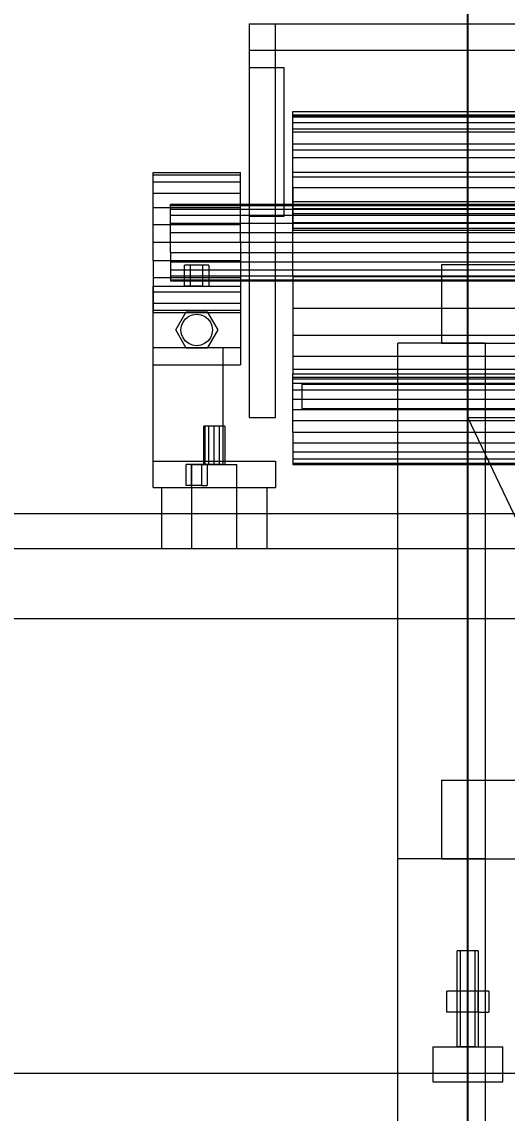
# Model space of a CAD drawing. Header units: millimetres. Extents: x -1970 to 34302, y -65268 to 6837.
# Drawn here: x 12015 to 12292, y 2277 to 2901 of the extents above; entities that cross this region are included whole.
import ezdxf

# ---------------------------------------------------------------- set-up
doc = ezdxf.new("R2010")
doc.units = ezdxf.units.MM
for name, color, linetype, lineweight in [('COTAS_P', 1, 'Continuous', 0), ('lateral_dos-mix', 7, 'Continuous', 0), ('lateral_dosificador', 7, 'Continuous', 0), ('lateral_mezcladora', 7, 'Continuous', 0)]:
    doc.layers.add(name, color=color, linetype=linetype, lineweight=lineweight)
doc.dimstyles.new('R19_100', dxfattribs={"dimtxt": 250, "dimasz": 150, "dimexe": 150, "dimexo": 80, "dimgap": 100, "dimtad": 1, "dimtih": 1, "dimtoh": 1, "dimdsep": 46, "dimcen": 0.09, "dimadec": 0, "dimazin": 0, "dimtfac": 1, "dimtdec": 4, "dimtofl": 0, "dimtmove": 0, "dimatfit": 3, "dimfxl": 1, "dimtolj": 1, "dimtzin": 0, "dimarcsym": 0})

# ---------------------------------------------------------------- blocks, each defined once
blk = doc.blocks.new('*D15')
at = {"layer": 'COTAS_P', "color": 0, "lineweight": -2, "transparency": 16777216}
for p, q in [((11649.53, 4600), (12419.53, 4600)), ((12269.53, 2150), (12269.53, 4450)), ((11649.53, 2000), (12419.53, 2000))]:
    blk.add_line(p, q, dxfattribs=at)
at = {"layer": 'COTAS_P', "color": 0, "transparency": 16777216}
for points in [[(12244.53, 4450), (12294.53, 4450), (12269.53, 4600)], [(12244.53, 2150), (12294.53, 2150), (12269.53, 2000)]]:
    blk.add_solid(points, dxfattribs=at)
at = {"layer": 'Defpoints', "color": 0, "transparency": 16777216}
for p in [(11569.53, 4600), (12269.53, 4600), (11569.53, 2000)]:
    blk.add_point(p, dxfattribs=at)

msp = doc.modelspace()

# ---------------------------------------------------------------- linework, layer by layer
at = {"layer": 'lateral_dos-mix'}
for p, q in [((12254.529, 2762.5), (12254.529, 2717.5)), ((12254.529, 2762.5), (12584.529, 2762.5)), ((12279.529, 2717.5), (12229.529, 2717.5)), ((12229.529, 20), (12229.529, 2717.5)), ((12254.529, 2717.5), (12584.529, 2717.5)), ((12279.529, 2717.5), (12279.529, 20)), ((12269.529, 2675), (12569.529, 2675)), ((12319.529, 2570), (12269.529, 2675)), ((12254.529, 2467.5), (12254.529, 2422.5)), ((12254.529, 2467.5), (12584.529, 2467.5)), ((12279.529, 2422.5), (12229.529, 2422.5)), ((12229.529, 20), (12229.529, 2422.5)), ((12254.529, 2422.5), (12584.529, 2422.5)), ((12279.529, 2422.5), (12279.529, 20))]:
    msp.add_line(p, q, dxfattribs=at)
at = {"layer": 'lateral_dosificador'}
for p, q in [((12144.529, 2900), (12159.529, 2900)), ((12144.529, 2900), (12144.529, 2675)), ((12144.529, 2900), (12694.529, 2900)), ((12144.529, 2900), (12144.529, 2885)), ((12159.529, 2675), (12159.529, 2900)), ((12144.529, 2885), (12694.529, 2885)), ((12144.529, 2875), (12164.529, 2875)), ((12144.529, 2875), (12144.529, 2790)), ((12164.529, 2790), (12164.529, 2875)), ((12169.529, 2847.444), (12169.529, 2850)), ((12169.529, 2850), (12669.529, 2850)), ((12169.529, 2848), (12169.529, 2850)), ((12169.529, 2848), (12669.529, 2848)), ((12169.529, 2846.876), (12169.529, 2848)), ((12169.529, 2839.952), (12169.529, 2847.444)), ((12169.529, 2847.444), (12669.529, 2847.444)), ((12169.529, 2843.579), (12169.529, 2846.876)), ((12169.529, 2846.876), (12669.529, 2846.876)), ((12169.529, 2838.335), (12169.529, 2843.579)), ((12169.529, 2843.579), (12669.529, 2843.579)), ((12169.529, 2828.033), (12169.529, 2839.952)), ((12169.529, 2839.952), (12669.529, 2839.952)), ((12169.529, 2831.5), (12169.529, 2838.335)), ((12169.529, 2838.335), (12669.529, 2838.335)), ((12169.529, 2823.541), (12169.529, 2831.5)), ((12169.529, 2831.5), (12669.529, 2831.5)), ((12169.529, 2812.5), (12169.529, 2828.033)), ((12169.529, 2828.033), (12669.529, 2828.033)), ((12169.529, 2815), (12169.529, 2823.541)), ((12169.529, 2823.541), (12669.529, 2823.541)), ((12089.529, 2813.637), (12089.529, 2815)), ((12089.529, 2815), (12139.529, 2815)), ((12139.529, 2813.637), (12139.529, 2815)), ((12169.529, 2806.459), (12169.529, 2815)), ((12669.529, 2815), (12169.529, 2815)), ((12089.529, 2809.641), (12089.529, 2813.637)), ((12089.529, 2813.637), (12139.529, 2813.637)), ((12089.529, 2803.284), (12089.529, 2809.641)), ((12089.529, 2809.641), (12139.529, 2809.641)), ((12139.529, 2809.641), (12139.529, 2813.637)), ((12139.529, 2803.284), (12139.529, 2809.641)), ((12169.529, 2794.411), (12169.529, 2812.5)), ((12169.529, 2812.5), (12669.529, 2812.5)), ((12089.529, 2795), (12089.529, 2803.284)), ((12089.529, 2803.284), (12139.529, 2803.284)), ((12139.529, 2795), (12139.529, 2803.284)), ((12169.529, 2806.459), (12169.529, 2798.5)), ((12169.529, 2806.459), (12669.529, 2806.459)), ((12099.529, 2796.25), (12099.529, 2797)), ((12099.529, 2797), (12739.529, 2797)), ((12099.529, 2794.053), (12099.529, 2796.25)), ((12099.529, 2796.25), (12739.529, 2796.25)), ((12169.529, 2798.5), (12169.529, 2791.665)), ((12169.529, 2798.5), (12669.529, 2798.5)), ((12089.529, 2785.353), (12089.529, 2795)), ((12089.529, 2795), (12139.529, 2795)), ((12099.529, 2790.556), (12099.529, 2794.053)), ((12099.529, 2794.053), (12739.529, 2794.053)), ((12099.529, 2786), (12099.529, 2790.556)), ((12099.529, 2790.556), (12739.529, 2790.556)), ((12139.529, 2785.353), (12139.529, 2795)), ((12144.529, 2790), (12164.529, 2790)), ((12169.529, 2775), (12169.529, 2794.411)), ((12169.529, 2794.411), (12669.529, 2794.411)), ((12169.529, 2791.665), (12169.529, 2786.421)), ((12169.529, 2791.665), (12669.529, 2791.665)), ((12089.529, 2775), (12089.529, 2785.353)), ((12089.529, 2785.353), (12139.529, 2785.353)), ((12099.529, 2780.694), (12099.529, 2786)), ((12099.529, 2786), (12739.529, 2786)), ((12139.529, 2775), (12139.529, 2785.353)), ((12169.529, 2786.421), (12169.529, 2783.124)), ((12169.529, 2786.421), (12669.529, 2786.421)), ((12099.529, 2775), (12099.529, 2780.694)), ((12099.529, 2780.694), (12739.529, 2780.694)), ((12169.529, 2783.124), (12169.529, 2782)), ((12169.529, 2783.124), (12669.529, 2783.124)), ((12169.529, 2782), (12669.529, 2782)), ((12089.529, 2764.647), (12089.529, 2775)), ((12139.529, 2775), (12089.529, 2775)), ((12099.529, 2769.306), (12099.529, 2775)), ((12739.529, 2775), (12099.529, 2775)), ((12139.529, 2775), (12139.529, 2764.647)), ((12169.529, 2755.589), (12169.529, 2775)), ((12669.529, 2775), (12169.529, 2775)), ((12089.529, 2764.647), (12089.529, 2755)), ((12089.529, 2764.647), (12139.529, 2764.647)), ((12099.529, 2769.306), (12099.529, 2764)), ((12099.529, 2769.306), (12739.529, 2769.306)), ((12139.529, 2764.647), (12139.529, 2755)), ((12099.529, 2764), (12099.529, 2759.444)), ((12099.529, 2764), (12739.529, 2764)), ((12099.529, 2759.444), (12099.529, 2755.947)), ((12099.529, 2759.444), (12739.529, 2759.444)), ((12111.029, 2762), (12107.529, 2762)), ((12107.529, 2750), (12107.529, 2762)), ((12118.029, 2762), (12111.029, 2762)), ((12111.029, 2750), (12111.029, 2762)), ((12121.529, 2762), (12118.029, 2762)), ((12118.029, 2750), (12118.029, 2762)), ((12121.529, 2762), (12121.529, 2750)), ((12089.529, 2755), (12089.529, 2746.716)), ((12089.529, 2755), (12139.529, 2755)), ((12099.529, 2755.947), (12099.529, 2753.75)), ((12099.529, 2755.947), (12739.529, 2755.947)), ((12099.529, 2753.75), (12099.529, 2753)), ((12099.529, 2753.75), (12739.529, 2753.75)), ((12099.529, 2753), (12739.529, 2753)), ((12139.529, 2755), (12139.529, 2746.716)), ((12169.529, 2755.589), (12169.529, 2737.5)), ((12169.529, 2755.589), (12669.529, 2755.589)), ((12089.529, 2750), (12139.529, 2750)), ((12089.529, 2715), (12089.529, 2750)), ((12089.529, 2746.716), (12089.529, 2740.359)), ((12089.529, 2746.716), (12139.529, 2746.716)), ((12111.029, 2750), (12107.529, 2750)), ((12118.029, 2750), (12111.029, 2750)), ((12118.029, 2750), (12121.529, 2750)), ((12139.529, 2750), (12139.529, 2715)), ((12139.529, 2746.716), (12139.529, 2740.359)), ((12089.529, 2740.359), (12089.529, 2736.363)), ((12089.529, 2740.359), (12139.529, 2740.359)), ((12139.529, 2740.359), (12139.529, 2736.363)), ((12089.529, 2736.363), (12089.529, 2735)), ((12089.529, 2736.363), (12139.529, 2736.363)), ((12089.529, 2735), (12139.529, 2735)), ((12102.529, 2725), (12108.529, 2735.392)), ((12108.529, 2735.392), (12120.529, 2735.392)), ((12110.029, 2732.794), (12112.199, 2733.693)), ((12112.199, 2733.693), (12114.529, 2734)), ((12114.529, 2734), (12116.858, 2733.693)), ((12116.858, 2733.693), (12119.029, 2732.794)), ((12120.529, 2735.392), (12126.529, 2725)), ((12139.529, 2736.363), (12139.529, 2735)), ((12169.529, 2737.5), (12169.529, 2721.967)), ((12169.529, 2737.5), (12669.529, 2737.5)), ((12105.529, 2725), (12105.835, 2727.329)), ((12105.835, 2727.329), (12106.734, 2729.5)), ((12106.734, 2729.5), (12108.165, 2731.364)), ((12108.165, 2731.364), (12110.029, 2732.794)), ((12119.029, 2732.794), (12120.893, 2731.364)), ((12120.893, 2731.364), (12122.323, 2729.5)), ((12122.323, 2729.5), (12123.222, 2727.329)), ((12123.222, 2727.329), (12123.529, 2725)), ((12108.529, 2714.608), (12102.529, 2725)), ((12105.835, 2722.671), (12105.529, 2725)), ((12106.734, 2720.5), (12105.835, 2722.671)), ((12126.529, 2725), (12120.529, 2714.608)), ((12123.222, 2722.671), (12122.323, 2720.5)), ((12123.529, 2725), (12123.222, 2722.671)), ((12169.529, 2721.967), (12169.529, 2710.048)), ((12169.529, 2721.967), (12669.529, 2721.967)), ((12089.529, 2715), (12129.529, 2715)), ((12089.529, 2650), (12089.529, 2715)), ((12089.529, 2715), (12139.529, 2715)), ((12089.529, 2705), (12089.529, 2715)), ((12108.165, 2718.636), (12106.734, 2720.5)), ((12110.029, 2717.206), (12108.165, 2718.636)), ((12120.529, 2714.608), (12108.529, 2714.608)), ((12112.199, 2716.307), (12110.029, 2717.206)), ((12114.529, 2716), (12112.199, 2716.307)), ((12116.858, 2716.307), (12114.529, 2716)), ((12119.029, 2717.206), (12116.858, 2716.307)), ((12120.893, 2718.636), (12119.029, 2717.206)), ((12122.323, 2720.5), (12120.893, 2718.636)), ((12129.529, 2715), (12129.529, 2650)), ((12139.529, 2715), (12139.529, 2705)), ((12169.529, 2710.048), (12169.529, 2702.556)), ((12169.529, 2710.048), (12669.529, 2710.048)), ((12089.529, 2705), (12139.529, 2705)), ((12169.529, 2702.556), (12169.529, 2700)), ((12169.529, 2702.556), (12669.529, 2702.556)), ((12169.529, 2700), (12669.529, 2700)), ((12169.529, 2698), (12169.529, 2700)), ((12169.529, 2698), (12669.529, 2698)), ((12169.529, 2697.148), (12169.529, 2698)), ((12169.529, 2694.651), (12169.529, 2697.148)), ((12169.529, 2697.148), (12669.529, 2697.148)), ((12169.529, 2690.678), (12169.529, 2694.651)), ((12169.529, 2694.651), (12669.529, 2694.651)), ((12169.529, 2685.5), (12169.529, 2690.678)), ((12169.529, 2690.678), (12669.529, 2690.678)), ((12174.529, 2694), (12664.529, 2694)), ((12174.529, 2694), (12174.529, 2680)), ((12169.529, 2679.47), (12169.529, 2685.5)), ((12169.529, 2685.5), (12669.529, 2685.5)), ((12169.529, 2673), (12169.529, 2679.47)), ((12169.529, 2679.47), (12669.529, 2679.47)), ((12174.529, 2680), (12664.529, 2680)), ((12144.529, 2675), (12159.529, 2675)), ((12169.529, 2666.53), (12169.529, 2673)), ((12669.529, 2673), (12169.529, 2673)), ((12119.332, 2670), (12118.529, 2670)), ((12118.529, 2648), (12118.529, 2670)), ((12121.529, 2670), (12119.332, 2670)), ((12119.332, 2648), (12119.332, 2670)), ((12124.529, 2670), (12121.529, 2670)), ((12121.529, 2648), (12121.529, 2670)), ((12127.529, 2670), (12124.529, 2670)), ((12124.529, 2648), (12124.529, 2670)), ((12129.725, 2670), (12127.529, 2670)), ((12127.529, 2648), (12127.529, 2670)), ((12130.529, 2670), (12129.725, 2670)), ((12129.725, 2648), (12129.725, 2670)), ((12130.529, 2670), (12130.529, 2648)), ((12169.529, 2666.53), (12169.529, 2660.5)), ((12169.529, 2666.53), (12669.529, 2666.53)), ((12169.529, 2660.5), (12169.529, 2655.322)), ((12169.529, 2660.5), (12669.529, 2660.5)), ((12169.529, 2655.322), (12169.529, 2651.349)), ((12169.529, 2655.322), (12669.529, 2655.322)), ((12089.529, 2650), (12129.529, 2650)), ((12089.529, 2650), (12159.529, 2650)), ((12089.529, 2635), (12089.529, 2650)), ((12111.529, 2648), (12108.529, 2648)), ((12108.529, 2636), (12108.529, 2648)), ((12117.529, 2648), (12111.529, 2648)), ((12111.529, 2636), (12111.529, 2648)), ((12111.529, 2648), (12137.529, 2648)), ((12111.529, 2648), (12111.529, 2600)), ((12120.529, 2648), (12117.529, 2648)), ((12117.529, 2636), (12117.529, 2648)), ((12119.332, 2648), (12118.529, 2648)), ((12121.529, 2648), (12119.332, 2648)), ((12120.529, 2648), (12120.529, 2636)), ((12124.529, 2648), (12121.529, 2648)), ((12127.529, 2648), (12124.529, 2648)), ((12129.725, 2648), (12127.529, 2648)), ((12129.725, 2648), (12130.529, 2648)), ((12137.529, 2600), (12137.529, 2648)), ((12159.529, 2650), (12159.529, 2635)), ((12169.529, 2651.349), (12169.529, 2648.852)), ((12169.529, 2651.349), (12669.529, 2651.349)), ((12169.529, 2648.852), (12169.529, 2648)), ((12169.529, 2648.852), (12669.529, 2648.852)), ((12169.529, 2648), (12669.529, 2648)), ((12089.529, 2635), (12159.529, 2635)), ((12094.529, 2635), (12154.529, 2635)), ((12094.529, 2600), (12094.529, 2635)), ((12111.529, 2636), (12108.529, 2636)), ((12117.529, 2636), (12111.529, 2636)), ((12117.529, 2636), (12120.529, 2636)), ((12154.529, 2635), (12154.529, 2600)), ((11649.529, 2620), (13189.529, 2620)), ((11649.529, 2600), (13189.529, 2600)), ((12094.529, 2600), (12154.529, 2600)), ((12111.529, 2600), (12137.529, 2600)), ((11649.529, 2560), (13189.529, 2560))]:
    msp.add_line(p, q, dxfattribs=at)
at = {"layer": 'lateral_mezcladora'}
for p, q in [((12265.286, 2370), (12263.529, 2370)), ((12263.529, 2315), (12263.529, 2370)), ((12269.529, 2370), (12265.286, 2370)), ((12265.286, 2315), (12265.286, 2370)), ((12273.771, 2370), (12269.529, 2370)), ((12269.529, 2315), (12269.529, 2370)), ((12275.529, 2370), (12273.771, 2370)), ((12273.771, 2315), (12273.771, 2370)), ((12275.529, 2370), (12275.529, 2315)), ((12263.529, 2347), (12257.529, 2347)), ((12257.529, 2335), (12257.529, 2347)), ((12275.529, 2347), (12263.529, 2347)), ((12263.529, 2335), (12263.529, 2347)), ((12281.529, 2347), (12275.529, 2347)), ((12275.529, 2335), (12275.529, 2347)), ((12281.529, 2347), (12281.529, 2335)), ((12263.529, 2335), (12257.529, 2335)), ((12275.529, 2335), (12263.529, 2335)), ((12275.529, 2335), (12281.529, 2335)), ((12249.529, 2315), (12289.529, 2315)), ((12249.529, 2315), (12249.529, 2295)), ((12265.286, 2315), (12263.529, 2315)), ((12269.529, 2315), (12265.286, 2315)), ((12273.771, 2315), (12269.529, 2315)), ((12273.771, 2315), (12275.529, 2315)), ((12289.529, 2295), (12289.529, 2315)), ((10569.529, 2300), (16769.529, 2300)), ((12249.529, 2295), (12289.529, 2295))]:
    msp.add_line(p, q, dxfattribs=at)

# ---------------------------------------------------------------- dimensions: what is measured, and where the dimension line sits
at = {"layer": 'COTAS_P'}
dim = msp.add_aligned_dim(p1=(11569.529, 2000), p2=(11569.529, 4600), distance=-700, text='<> P', dimstyle='R19_100', dxfattribs=at)
dim.commit()
dim.dimension.update_dxf_attribs({"geometry": '*D15', "text_midpoint": (12269.529, 3300)})

doc.saveas('drawing.dxf')
